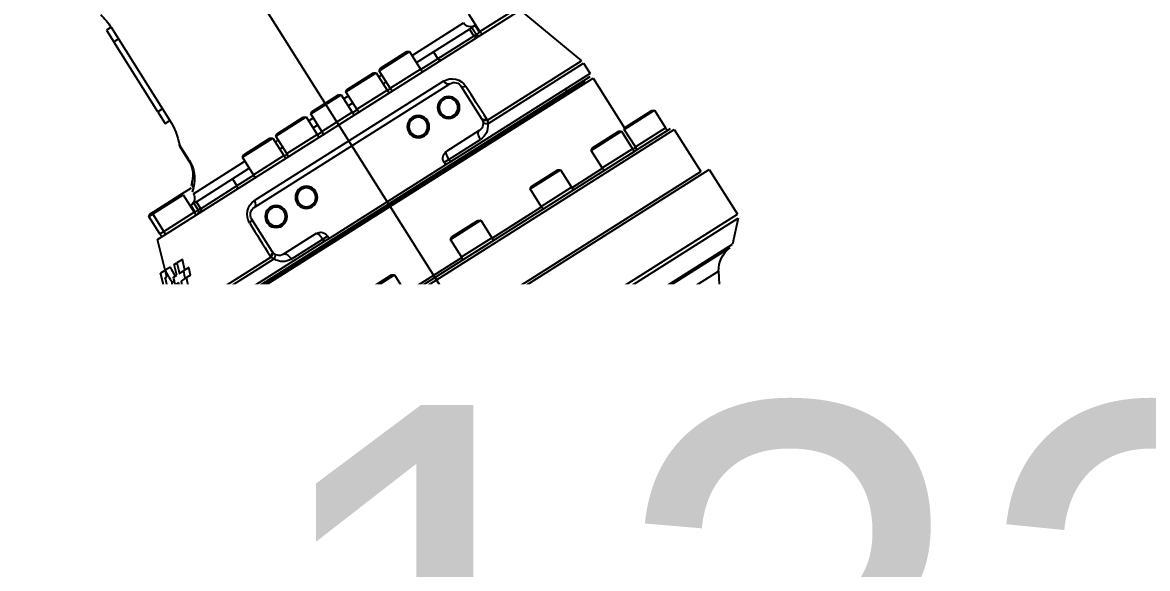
# Model space of a CAD drawing. Header units: millimetres. Extents: x 10462777 to 22643323, y 453826 to 1389191.
# Drawn here: x 11287342 to 11287750.2, y 584211.1 to 584409.1 of the extents above; entities that cross this region are included whole.
import ezdxf

# ---------------------------------------------------------------- set-up
doc = ezdxf.new("R2010")
doc.units = ezdxf.units.MM
doc.header["$LTSCALE"] = 200
doc.header["$MEASUREMENT"] = 0
doc.header["$PDMODE"] = 35
doc.header["$PDSIZE"] = -5
doc.linetypes.add('CENTER2', pattern=[1.125, 0.75, -0.125, 0.125, -0.125])
doc.linetypes.add('PHANTOM', pattern=[2.5, 1.25, -0.25, 0.25, -0.25, 0.25, -0.25])
doc.layers.get('0').update_dxf_attribs({"linetype": 'CONTINUOUS'})
doc.layers.get('DEFPOINTS').update_dxf_attribs({"linetype": 'CONTINUOUS'})
for name, color, linetype in [('$DDT_AUDIT_GENERATED_(276)', 7, 'CONTINUOUS'), ('A290-7120-X219', 7, 'CONTINUOUS'), ('A290-7324-X541', 7, 'CONTINUOUS'), ('A290-7329-X402', 7, 'CONTINUOUS'), ('A290-7329-X501', 7, 'CONTINUOUS'), ('DV4_Default', 7, 'CONTINUOUS'), ('LIBRL_A6-BA-8X35', 7, 'CONTINUOUS'), ('LIBRL_A97L-0001-', 7, 'CONTINUOUS')]:
    doc.layers.add(name, color=color, linetype=linetype)
doc.layers.add('LAYOUT', color=8, linetype='CONTINUOUS', lineweight=25)
doc.styles.get("Standard").update_dxf_attribs({"font": 'SYMBOL'})
doc.dimstyles.new('DS ROBOTEC', dxfattribs={"dimscale": 0, "dimtxt": 2.5, "dimasz": 2.5, "dimexe": 0.3, "dimexo": 0.3, "dimgap": 0.5, "dimtad": 1, "dimzin": 9, "dimdsep": 46, "dimtxsty": 'Standard', "dimblk": 'OPEN', "dimcen": 0, "dimclrd": 4, "dimclre": 4, "dimclrt": 110, "dimazin": 2, "dimtm": 1.5, "dimtfac": 1, "dimtmove": 0, "dimatfit": 3, "dimldrblk": 'OPEN', "dimfxl": 1, "dimtfill": 1, "dimtolj": 1, "dimlwd": -1, "dimlwe": -1, "dimarcsym": 0})

# ---------------------------------------------------------------- blocks, each defined once
blk = doc.blocks.new('A$C1F6A7A18')
at = {"layer": '$DDT_AUDIT_GENERATED_(276)', "color": 7, "linetype": 'Continuous', "ltscale": 25.4}
for p, q in [((-268.5, -102), (-268.5, 102)), ((-250.5, 102), (-268.5, 102)), ((-250.5, -102), (-250.5, 102)), ((-249.5, -101), (-249.5, 101)), ((-248.5, 85.49), (-248.5, 86.67)), ((-219, 87), (-240.61, 87)), ((-219, -87), (-219, 87)), ((-218, -86.42), (-218, 86.42)), ((-218.45, -84), (-218.45, 84)), ((-217, 76.5), (-218, 76.5)), ((-248.5, 59.28), (-248.5, 72.49)), ((-248.5, 25.03), (-248.5, 46.28)), ((-248.5, -12.03), (-248.5, 12.03)), ((-248.5, -46.28), (-248.5, -25.03)), ((-248.5, -72.49), (-248.5, -59.28)), ((-218, -76.5), (-217, -76.5)), ((-248.5, -86.67), (-248.5, -85.49)), ((-240.61, -87), (-219, -87)), ((-268.5, -102), (-250.5, -102))]:
    blk.add_line(p, q, dxfattribs=at)
at = {"layer": 'A290-7120-X219', "color": 7, "linetype": 'Continuous', "ltscale": 25.4}
for p, q in [((-326, 1.5), (-325.29, 1.5)), ((-313.73, 1.5), (-311.75, 1.5)), ((-311.75, -1.5), (-311.75, 1.5)), ((-311.75, 1.5), (-309.74, 1.5)), ((-309.74, -1.5), (-309.74, 1.5)), ((-309.74, 1.5), (-308.73, 1.5)), ((-325.29, -1.5), (-326, -1.5)), ((-313.73, -1.5), (-311.75, -1.5)), ((-311.75, -1.5), (-309.74, -1.5)), ((-309.74, -1.5), (-308.71, -1.5))]:
    blk.add_line(p, q, dxfattribs=at)
blk.add_circle((-318.5, 0), 5, dxfattribs=at)
for centre, radius, start, end in [((-326, 0), 1.5, 90, 270), ((-325.29, 6.5), 5, 270, 296.3033), ((-311.71, 6.5), 5, 243.6966, 270), ((-325.29, -6.5), 5, 63.6966, 90), ((-311.71, -6.5), 5, 90, 116.3034)]:
    blk.add_arc(centre, radius, start, end, dxfattribs=at)
at = {"layer": 'A290-7324-X541', "color": 7, "linetype": 'Continuous', "ltscale": 25.4}
for p, q in [((-150, -53), (-150, -51)), ((-145, -53), (-150, -53)), ((-145, -51), (-145, -53)), ((-145, -53), (-115, -53)), ((-115, -53), (-115, -51)), ((-110, -53), (-115, -53)), ((-110, -51), (-110, -53))]:
    blk.add_line(p, q, dxfattribs=at)
at = {"layer": 'A290-7329-X402', "color": 7, "linetype": 'Continuous', "ltscale": 25.4}
for p, q in [((-290.09, 104.41), (-296.93, 97.57)), ((-290.09, -104.41), (-290.09, 104.41)), ((-269.5, 105), (-288.67, 105)), ((-288.67, -105), (-288.67, 105)), ((-269.5, -105), (-269.5, 105)), ((-297.52, -96.26), (-297.52, 96.26)), ((-296.93, -97.57), (-296.93, 97.57)), ((-302.56, 88.13), (-327.61, 73.91)), ((-302.56, -88.13), (-302.56, 88.13)), ((-327.61, 4.12), (-327.61, 73.91)), ((-342.42, 70), (-492.5, 70)), ((-342.42, -70), (-342.42, 70)), ((-327.61, -73.91), (-327.61, -4.12)), ((-327.61, -73.91), (-302.56, -88.13)), ((-296.93, -97.57), (-290.09, -104.41)), ((-288.67, -105), (-269.5, -105))]:
    blk.add_line(p, q, dxfattribs=at)
for centre, radius, start, end in [((-307.5, 96.82), 10, 299.5778, 356.8), ((-342.42, 100), 30, 270, 299.5778), ((-318.5, 0), 10, 204.3287, 155.6713), ((-318.5, 0), 10, 155.6713, 204.3287), ((-307.5, -96.82), 10, 3.2, 60.4222)]:
    blk.add_arc(centre, radius, start, end, dxfattribs=at)
at = {"layer": 'A290-7329-X501', "color": 7, "linetype": 'Continuous', "ltscale": 25.4}
for p, q in [((-212.64, 87), (-217, 87)), ((-217, 87), (-217, 27.07)), ((-212.64, 45.81), (-212.64, 87)), ((-184, 77.81), (-211.39, 86.8)), ((-211.39, 46.46), (-211.39, 86.8)), ((-184, -77.81), (-184, 77.81)), ((-183, 59.67), (-183, 61)), ((-180, 61), (-183, 61)), ((-180, 59.67), (-183, 59.67)), ((-183, 59.67), (-183, 58.6)), ((-183, 58.6), (-183, 43.13)), ((-180, 58.6), (-183, 58.6)), ((-180, 61), (-180, 59.67)), ((-180, 59.67), (-180, 58.6)), ((-180, 43.13), (-180, 58.6)), ((-177, 35.87), (-177, 58)), ((-211.39, 46.46), (-210.94, 46.47)), ((-196, 45), (-210, 45)), ((-213, 42), (-213, 28)), ((-193, -42), (-193, 42)), ((-180, 43.13), (-183, 43.13)), ((-183, 43.13), (-183, 35.87)), ((-180, 35.87), (-180, 43.13)), ((-216, 27.07), (-216, 40.6)), ((-190.94, 40.56), (-190.94, -40.56)), ((-217, 27.07), (-217, 25)), ((-217, 27.07), (-216, 27.07)), ((-217, -25), (-217, 25)), ((-216, 25), (-217, 25)), ((-216, 27.07), (-216, 25)), ((-183, 22.87), (-183, 21.54)), ((-180, 21.54), (-180, 22.87)), ((-177, 21.54), (-177, 22.87)), ((-183, 8.54), (-183, 6.5)), ((-180, 6.5), (-180, 8.54)), ((-177, 6.5), (-177, 8.54)), ((-183, -6.5), (-183, -8.54)), ((-180, -8.54), (-180, -6.5)), ((-177, -8.54), (-177, -6.5)), ((-183, -21.54), (-183, -22.87)), ((-180, -22.87), (-180, -21.54)), ((-177, -22.87), (-177, -21.54)), ((-217, -25), (-217, -27.07)), ((-217, -25), (-216, -25)), ((-217, -27.07), (-217, -87)), ((-216, -27.07), (-217, -27.07)), ((-216, -27.07), (-216, -25)), ((-216, -40.6), (-216, -27.07)), ((-213, -28), (-213, -42)), ((-183, -35.87), (-183, -43.13)), ((-180, -43.13), (-180, -35.87)), ((-177, -58), (-177, -35.87)), ((-183, -43.13), (-183, -58.6)), ((-180, -43.13), (-183, -43.13)), ((-180, -58.6), (-180, -43.13)), ((-212.64, -45.81), (-212.64, -87)), ((-210.94, -46.47), (-211.39, -46.46)), ((-211.39, -86.8), (-211.39, -46.46)), ((-210, -45), (-196, -45)), ((-165.86, -53), (-165.86, -52.73)), ((-165.86, -52.73), (-159.13, -52.73)), ((-159.8, -53), (-165.86, -53)), ((-110, -51), (-150, -51)), ((-175.05, -56.74), (-176.24, -58)), ((-172.93, -55.93), (-174.12, -57.12)), ((-183, -58.6), (-180, -58.6)), ((-183, -58.6), (-183, -59.67)), ((-180, -59.67), (-183, -59.67)), ((-183, -61), (-183, -59.67)), ((-183, -61), (-180, -61)), ((-180, -58.6), (-180, -59.67)), ((-180, -59.67), (-180, -61)), ((-205, -77.69), (-201.33, -76.38)), ((-201.33, -74.61), (-198.67, -73.63)), ((-201.33, -74.61), (-201.33, -76.96)), ((-201.33, -76.96), (-201.33, -78.67)), ((-198.67, -73.63), (-198.67, -75.98)), ((-198.67, -75.42), (-195, -74.1)), ((-198.67, -77.72), (-198.67, -75.98)), ((-195, -74.1), (-195, -76.41)), ((-195, -77.55), (-195, -76.41)), ((-205, -77.69), (-205, -79.98)), ((-205, -79.98), (-205, -81.08)), ((-201.33, -79.79), (-201.33, -81.15)), ((-200.01, -80.68), (-200.01, -81.66)), ((-198.67, -80.22), (-198.67, -78.85)), ((-197.33, -82.18), (-195, -81.4)), ((-195, -81.42), (-184, -77.81)), ((-195, -79.24), (-195, -81.4)), ((-195, -81.31), (-195, -83.42)), ((-211.39, -86.8), (-205.29, -84.8)), ((-205.29, -84.5), (-205.29, -86.61)), ((-205.01, -82.6), (-205.01, -84.76)), ((-205.01, -84.76), (-202.67, -83.98)), ((-202.85, -86.09), (-201.1, -85.52)), ((-202.67, -83.98), (-202.67, -84.66)), ((-201.69, -84.34), (-201.69, -84.84)), ((-201.69, -84.84), (-200.85, -84.56)), ((-200.85, -84.92), (-201.69, -85.19)), ((-201.61, -85.59), (-195, -83.42)), ((-201.61, -85.18), (-201.61, -85.59)), ((-195, -83.51), (-201.44, -85.63)), ((-201.1, -85.51), (-201.1, -85.52)), ((-200.85, -84.06), (-200.85, -84.56)), ((-200.85, -84.56), (-200.85, -84.92)), ((-197.33, -82.89), (-197.33, -82.18)), ((-195, -83.42), (-195, -83.51)), ((-217, -87), (-212.64, -87))]:
    blk.add_line(p, q, dxfattribs=at)
for centre, radius in [((-200, 37), 4), ((-200, 37), 3.4), ((-200, 24), 4), ((-200, 24), 3.4), ((-200, -24), 4), ((-200, -24), 3.4), ((-200, -37), 4), ((-200, -37), 3.4)]:
    blk.add_circle(centre, radius, dxfattribs=at)
for centre, radius, start, end in [((-182.97, 59.63), 1.03, 177.9534, 268.3981), ((-177, 61), 3, 180, 270), ((-210.21, 40.56), 5.79, 114.781, 179.5602), ((-210, 42), 3, 90, 180), ((-210.59, 43.39), 3.17, 104.6665, 130.2703), ((-196.88, 40.44), 5.95, 1.1085, 90.518), ((-196, 42), 3, 0, 90), ((-216, 28), 3, 270, 0), ((-216, -28), 3, 0, 90), ((-210.21, -40.55), 5.79, 180.4614, 245.1974), ((-196.88, -40.44), 5.95, 269.4904, 358.883), ((-210, -42), 3, 180, 270), ((-196, -42), 3, 270, 0), ((-210.59, -43.39), 3.17, 229.7267, 255.3365), ((-165.8, -65.39), 12.67, 90.2682, 136.9238), ((-165.86, -63), 10, 90, 135), ((-150, -76), 25, 111.423, 113.0739), ((-150, -76), 25, 90, 111.423), ((-110, -76), 25, 76.4313, 90), ((-182.97, -59.63), 1.03, 91.6019, 182.0466), ((-177, -61), 3, 90, 180)]:
    blk.add_arc(centre, radius, start, end, dxfattribs=at)
for centre, major_axis, ratio, start_param, end_param in [((-183, 60.65), (1, 0), 0.978148, 3.141593, 4.712389), ((-212.64, 47.39), (-1.32, 2.69), 0.262875, 2.063319, 3.141593), ((-210.46, 47.98), (-0.23, 2.99), 0.399344, 2.075227, 3.141593), ((-210, 48), (0, 3), 0.362344, 2.105487, 3.141593), ((-196, 48), (0, 3), 0.36962, 2.137845, 3.141593), ((-216, 42), (-3, 0), 0.466667, 1.570796, 3.141593), ((-190, 42), (3, 0), 0.506399, 3.141593, 4.395333), ((-183, 43.84), (1, 0), 0.707107, 3.141593, 4.712389), ((-216, 28), (-3, 0), 0.311111, 1.570796, 3.141593), ((-216, -28), (-3, 0), 0.311111, 3.141593, 4.712389), ((-216, -42), (-3, 0), 0.466667, 3.141593, 4.712389), ((-190, -42), (3, 0), 0.506399, 1.887852, 3.141593), ((-212.64, -47.39), (-1.32, -2.69), 0.262875, 3.141593, 4.219866), ((-183, -43.84), (-1, 0), 0.707107, 4.712389, 6.283185), ((-210.46, -47.98), (-0.23, -2.99), 0.399344, 3.141593, 4.207958), ((-210, -48), (0, -3), 0.362344, 3.141593, 4.177698), ((-196, -48), (0, -3), 0.36962, 3.141593, 4.14534), ((-175.05, -53.81), (2.12, -2.12), 0.957992, 5.476336, 6.283185), ((-183, -60.65), (-1, 0), 0.978148, 4.712389, 6.283185), ((-249.6, 0), (0, -94.73), 0.961416, 0.511618, 0.557346), ((-201.44, 0), (0, -81.67), 0.961416, 0.01823, 0.082013), ((-200.8, 0), (0, -79.46), 0.961416, 0.027901, 0.075913), ((-250.24, 0), (0, -96.94), 0.961416, 0.506697, 0.569192)]:
    blk.add_ellipse(centre, major_axis=major_axis, ratio=ratio, start_param=start_param, end_param=end_param, dxfattribs=at)
for points in [[(-210.94, 46.47), (-206.26, 46.45), (-201.6, 46.42), (-196.94, 46.39)], [(-196.94, -46.39), (-201.6, -46.42), (-206.26, -46.45), (-210.94, -46.47)], [(-198.67, -75.98), (-199.56, -76.31), (-200.45, -76.63), (-201.33, -76.96)], [(-195, -76.41), (-196.22, -76.84), (-197.44, -77.28), (-198.67, -77.72)], [(-198.67, -78.85), (-197.44, -78.42), (-196.22, -77.98), (-195, -77.55)], [(-201.33, -78.67), (-202.56, -79.11), (-203.78, -79.54), (-205, -79.98)], [(-205, -81.08), (-203.78, -80.65), (-202.56, -80.22), (-201.33, -79.79)], [(-201.33, -81.15), (-200.45, -80.84), (-199.56, -80.53), (-198.67, -80.22)], [(-205.02, -84.22), (-205.2, -84.35), (-205.29, -84.44), (-205.29, -84.5)]]:
    blk.add_open_spline(points, degree=3, dxfattribs=at)
for points, knots in [([(-201.44, -85.63), (-202.03, -85.82), (-202.6, -86), (-203.58, -86.31), (-203.99, -86.43), (-204.95, -86.68), (-205.26, -86.72), (-205.31, -86.54), (-205.06, -86.33), (-204.17, -85.84), (-203.78, -85.66), (-202.84, -85.25), (-202.28, -85.04), (-201.69, -84.84)], [0, 0, 0, 0, 0.125, 0.125, 0.25, 0.25, 0.5, 0.5, 0.75, 0.75, 0.875, 0.875, 1, 1, 1, 1]), ([(-201.69, -85.19), (-202.26, -85.38), (-202.73, -85.58), (-203.29, -85.87), (-203.41, -85.96), (-203.39, -86.05), (-203.26, -86.05), (-202.67, -85.92), (-202.17, -85.77), (-201.61, -85.59)], [0, 0, 0, 0, 0.25, 0.25, 0.5, 0.5, 0.75, 0.75, 1, 1, 1, 1]), ([(-202.67, -84.66), (-202.47, -84.6), (-202.27, -84.53), (-202.07, -84.46), (-200.49, -83.94), (-198.91, -83.41), (-197.33, -82.89)], [0, 0, 0, 0, 0.113095, 0.113095, 0.113095, 1, 1, 1, 1])]:
    blk.add_open_spline(points, degree=3, knots=knots, dxfattribs=at)
at = {"layer": 'DV4_Default', "color": 1, "linetype": 'CENTER2', "ltscale": 25.4}
blk.add_line((-1409.93, 0), (54.05, 0), dxfattribs=at)
at = {"layer": 'LIBRL_A6-BA-8X35', "color": 7, "linetype": 'Continuous', "ltscale": 25.4}
for p, q in [((-240.8, 99.67), (-248.3, 99.67)), ((-248.3, 86.67), (-248.3, 99.67)), ((-240.8, 86.67), (-240.8, 99.67)), ((-240.3, 98.81), (-240.8, 99.67)), ((-240.3, 87.54), (-240.3, 98.81)), ((-248.3, 86.67), (-240.8, 86.67)), ((-240.8, 86.67), (-240.3, 87.54)), ((-240.8, 85.49), (-248.3, 85.49)), ((-248.3, 72.49), (-248.3, 85.49)), ((-240.8, 72.49), (-240.8, 85.49)), ((-240.3, 84.62), (-240.8, 85.49)), ((-240.3, 73.36), (-240.3, 84.62)), ((-182.8, 61.35), (-182.8, 74.35)), ((-248.3, 72.49), (-240.8, 72.49)), ((-240.8, 72.49), (-240.3, 73.36)), ((-182.8, 61), (-182.8, 61.35)), ((-182.8, 61.35), (-175.3, 61.35)), ((-240.8, 59.28), (-248.3, 59.28)), ((-248.3, 46.28), (-248.3, 59.28)), ((-240.3, 58.41), (-240.8, 59.28)), ((-240.8, 46.28), (-240.8, 59.28)), ((-240.3, 47.15), (-240.3, 58.41)), ((-248.3, 46.28), (-240.8, 46.28)), ((-240.8, 46.28), (-240.3, 47.15)), ((-175.3, 35.87), (-182.8, 35.87)), ((-182.8, 22.87), (-182.8, 35.87)), ((-174.8, 35.01), (-175.3, 35.87)), ((-175.3, 22.87), (-175.3, 35.87)), ((-174.8, 23.74), (-174.8, 35.01)), ((-240.8, 25.03), (-248.3, 25.03)), ((-248.3, 12.03), (-248.3, 25.03)), ((-240.8, 12.03), (-240.8, 25.03)), ((-240.3, 24.17), (-240.8, 25.03)), ((-240.3, 12.9), (-240.3, 24.17)), ((-182.8, 22.87), (-175.3, 22.87)), ((-175.3, 21.54), (-182.8, 21.54)), ((-182.8, 8.54), (-182.8, 21.54)), ((-175.3, 22.87), (-174.8, 23.74)), ((-174.8, 20.68), (-175.3, 21.54)), ((-175.3, 8.54), (-175.3, 21.54)), ((-174.8, 9.41), (-174.8, 20.68)), ((-240.8, 12.03), (-240.3, 12.9)), ((-248.3, 12.03), (-240.8, 12.03)), ((-182.8, 8.54), (-175.3, 8.54)), ((-175.3, 8.54), (-174.8, 9.41)), ((-175.3, 6.5), (-182.8, 6.5)), ((-182.8, -6.5), (-182.8, 6.5)), ((-174.8, 5.63), (-175.3, 6.5)), ((-175.3, -6.5), (-175.3, 6.5)), ((-174.8, -5.63), (-174.8, 5.63)), ((-182.8, -6.5), (-175.3, -6.5)), ((-175.3, -6.5), (-174.8, -5.63)), ((-240.8, -12.03), (-248.3, -12.03)), ((-248.3, -25.03), (-248.3, -12.03)), ((-240.3, -12.9), (-240.8, -12.03)), ((-240.8, -25.03), (-240.8, -12.03)), ((-175.3, -8.54), (-182.8, -8.54)), ((-182.8, -21.54), (-182.8, -8.54)), ((-174.8, -9.41), (-175.3, -8.54)), ((-175.3, -21.54), (-175.3, -8.54)), ((-174.8, -20.68), (-174.8, -9.41)), ((-240.3, -24.17), (-240.3, -12.9)), ((-240.8, -25.03), (-240.3, -24.17)), ((-182.8, -21.54), (-175.3, -21.54)), ((-175.3, -22.87), (-182.8, -22.87)), ((-182.8, -35.87), (-182.8, -22.87)), ((-175.3, -21.54), (-174.8, -20.68)), ((-174.8, -23.74), (-175.3, -22.87)), ((-175.3, -35.87), (-175.3, -22.87)), ((-174.8, -35.01), (-174.8, -23.74)), ((-248.3, -25.03), (-240.8, -25.03)), ((-182.8, -35.87), (-175.3, -35.87)), ((-175.3, -35.87), (-174.8, -35.01)), ((-240.8, -46.28), (-248.3, -46.28)), ((-248.3, -59.28), (-248.3, -46.28)), ((-240.8, -59.28), (-240.8, -46.28)), ((-240.3, -47.15), (-240.8, -46.28)), ((-240.3, -58.41), (-240.3, -47.15)), ((-248.3, -59.28), (-240.8, -59.28)), ((-240.8, -59.28), (-240.3, -58.41)), ((-182.8, -61.35), (-182.8, -61)), ((-174.8, -62.22), (-174.8, -57.35)), ((-175.3, -61.35), (-182.8, -61.35)), ((-182.8, -74.35), (-182.8, -61.35)), ((-175.3, -74.35), (-175.3, -61.35)), ((-174.8, -62.22), (-175.3, -61.35)), ((-175.3, -76), (-175.3, -63)), ((-174.8, -73.49), (-174.8, -62.22)), ((-240.8, -72.49), (-248.3, -72.49)), ((-248.3, -85.49), (-248.3, -72.49)), ((-240.3, -73.36), (-240.8, -72.49)), ((-240.8, -85.49), (-240.8, -72.49)), ((-240.3, -84.62), (-240.3, -73.36)), ((-182.8, -74.35), (-175.3, -74.35)), ((-182.8, -76), (-182.8, -74.35)), ((-182.8, -76), (-175.3, -76)), ((-175.3, -74.35), (-174.8, -73.49)), ((-175.3, -76), (-174.8, -75.13)), ((-174.8, -75.13), (-174.8, -73.49)), ((-248.3, -85.49), (-240.8, -85.49)), ((-240.8, -85.49), (-240.3, -84.62)), ((-240.8, -86.67), (-248.3, -86.67)), ((-248.3, -99.67), (-248.3, -86.67)), ((-240.3, -87.54), (-240.8, -86.67)), ((-240.8, -99.67), (-240.8, -86.67)), ((-240.3, -98.81), (-240.3, -87.54)), ((-248.3, -99.67), (-240.8, -99.67)), ((-240.8, -99.67), (-240.3, -98.81))]:
    blk.add_line(p, q, dxfattribs=at)
at = {"layer": 'LIBRL_A97L-0001-', "color": 7, "linetype": 'Continuous', "ltscale": 25.4}
for p, q in [((-248.3, 99.67), (-249.5, 99.67)), ((-249.5, 98.52), (-249.5, 99.67)), ((-248.3, 86.67), (-248.3, 99.67)), ((-249.5, 86.67), (-248.3, 86.67)), ((-248.3, 85.49), (-249.5, 85.49)), ((-249.5, 82.52), (-249.5, 85.49)), ((-248.3, 72.49), (-248.3, 85.49)), ((-182.8, 61.35), (-182.8, 74.35)), ((-249.5, 72.49), (-248.3, 72.49)), ((-184, 61.35), (-182.8, 61.35)), ((-182.8, 61), (-182.8, 61.35)), ((-248.3, 59.28), (-249.5, 59.28)), ((-249.5, 53.95), (-249.5, 58.24)), ((-248.3, 46.28), (-248.3, 59.28)), ((-249.5, 46.28), (-248.3, 46.28)), ((-182.8, 35.87), (-184, 35.87)), ((-182.8, 22.87), (-182.8, 35.87)), ((-248.3, 25.03), (-249.5, 25.03)), ((-248.3, 12.03), (-248.3, 25.03)), ((-249.5, 17.17), (-249.5, 22.23)), ((-184, 22.87), (-182.8, 22.87)), ((-182.8, 21.54), (-184, 21.54)), ((-182.8, 8.54), (-182.8, 21.54)), ((-249.5, 12.03), (-248.3, 12.03)), ((-184, 8.54), (-182.8, 8.54)), ((-182.8, 6.5), (-184, 6.5)), ((-182.8, -6.5), (-182.8, 6.5)), ((-184, -6.5), (-182.8, -6.5)), ((-248.3, -12.03), (-249.5, -12.03)), ((-248.3, -25.03), (-248.3, -12.03)), ((-182.8, -8.54), (-184, -8.54)), ((-182.8, -21.54), (-182.8, -8.54)), ((-249.5, -22.23), (-249.5, -17.17)), ((-184, -21.54), (-182.8, -21.54)), ((-182.8, -22.87), (-184, -22.87)), ((-182.8, -35.87), (-182.8, -22.87)), ((-249.5, -25.03), (-248.3, -25.03)), ((-184, -35.87), (-182.8, -35.87)), ((-248.3, -46.28), (-249.5, -46.28)), ((-248.3, -59.28), (-248.3, -46.28)), ((-249.5, -58.24), (-249.5, -53.95)), ((-249.5, -59.28), (-248.3, -59.28)), ((-182.8, -61.35), (-182.8, -61)), ((-182.8, -61.35), (-184, -61.35)), ((-182.8, -74.35), (-182.8, -61.35)), ((-248.3, -72.49), (-249.5, -72.49)), ((-248.3, -85.49), (-248.3, -72.49)), ((-184, -74.35), (-182.8, -74.35)), ((-184, -76), (-182.8, -76)), ((-182.8, -76), (-182.8, -74.35)), ((-249.5, -85.49), (-249.5, -82.52)), ((-249.5, -85.49), (-248.3, -85.49)), ((-248.3, -86.67), (-249.5, -86.67)), ((-248.3, -99.67), (-248.3, -86.67)), ((-249.5, -99.67), (-249.5, -98.52)), ((-249.5, -99.67), (-248.3, -99.67))]:
    blk.add_line(p, q, dxfattribs=at)
blk = doc.blocks.new('A$C7DA30AB0')
at = {"layer": 'LAYOUT', "color": 6, "linetype": 'PHANTOM'}
blk.add_circle((3030.45, 3025.99, 0), 2693.02, dxfattribs=at)
blk = doc.blocks.new('_OPEN')
at = {"color": 0, "linetype": 'ByBlock'}
for p, q in [((-1, 0.1667), (0, 0)), ((0, 0), (-1, -0.1667)), ((0, 0), (-1, 0))]:
    blk.add_line(p, q, dxfattribs=at)
blk = doc.blocks.new('*D299')
at = {"color": 4, "linetype": 'ByBlock', "ltscale": 10, "transparency": 16777216}
for p, q in [((11288385.58, 584440.5), (11288385.58, 584001.41)), ((11288253.74, 584434.42), (11288253.74, 584001.41)), ((11288078.74, 584022.41), (11287377.94, 584022.41)), ((11288385.58, 584022.41), (11288253.74, 584022.41)), ((11288560.58, 584022.41), (11288735.58, 584022.41))]:
    blk.add_line(p, q, dxfattribs=at)
at = {"layer": 'DEFPOINTS', "color": 0, "ltscale": 10, "transparency": 16777216}
for p in [(11288385.58, 584461.5), (11288253.74, 584455.42, 0), (11288253.74, 584022.41)]:
    blk.add_point(p, dxfattribs=at)
at = {"color": 4, "ltscale": 10, "transparency": 16777216, "xscale": 175, "yscale": 175, "zscale": 175}
blk.add_blockref('_OPEN', (11288253.74, 584022.41), dxfattribs=at)
at = {"color": 4, "ltscale": 10, "transparency": 16777216, "xscale": 175, "yscale": 175, "zscale": 175, "rotation": 180}
blk.add_blockref('_OPEN', (11288385.58, 584022.41), dxfattribs=at)
at = {"color": 110, "ltscale": 10, "transparency": 16777216, "insert": (11287621.24, 584181.67), "char_height": 175, "attachment_point": 5, "bg_fill": 3, "box_fill_scale": 1.25, "bg_fill_color": 256, "bg_fill_true_color": 13158600, "bg_fill_transparency": 0}
blk.add_mtext('\\A1;132', dxfattribs=at)

msp = doc.modelspace()

# ---------------------------------------------------------------- block references
at = {"ltscale": 10}
msp.add_blockref('A$C7DA30AB0', (11285684.40366, 580408.4363), dxfattribs=at)
at = {"xscale": -1, "rotation": 302.2848237538398}
msp.add_blockref('A$C1F6A7A18', (11287358.49284, 584527.58293, 8.6), dxfattribs=at)

# ---------------------------------------------------------------- next in the draw order: dimensions: what is measured, and where the dimension line sits
at = {"ltscale": 10}
dim = msp.add_linear_dim(base=(11288253.73985, 584022.40798), p1=(11288385.57571, 584461.49605), p2=(11288253.73985, 584455.42308, 0), dimstyle='DS ROBOTEC', override={"dimscale": 70, "dimgap": 1, "dimdec": 0, "dimarcsym": 1}, dxfattribs=at)
dim.commit()
dim.dimension.update_dxf_attribs({"geometry": '*D299', "text_midpoint": (11287621.23985, 584022.40798), "dimtype": 160})

doc.saveas('drawing.dxf')
